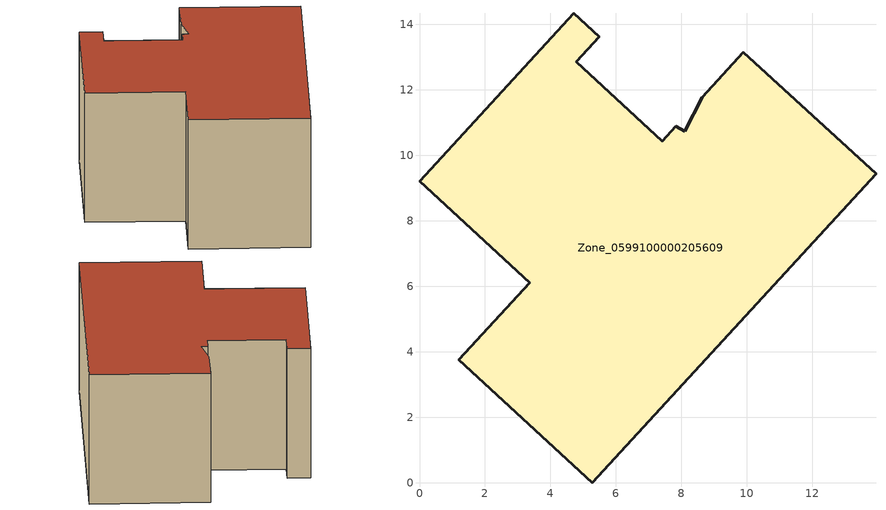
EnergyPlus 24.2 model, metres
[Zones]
Zone_0599100000205609
 floor ground (C_G): 8.11,10.73 8.63,11.76 9.89,13.15 13.94,9.43 5.28,0 1.2,3.75 3.37,6.1 0,9.21 4.71,14.33 5.49,13.61 4.79,12.85 7.42,10.43 7.83,10.88 z0
 wall outside (C_F): 13.94,9.43 9.89,13.15 8.63,11.76 8.11,10.73 7.83,10.88 7.42,10.43 4.79,12.85 5.49,13.61 4.71,14.33 0,9.21 3.37,6.1 1.2,3.75 5.28,0 13.94,9.43 z0:6.37
 roof outside (C_R): 9.89,13.15 8.63,11.76 8.11,10.73 7.83,10.88 7.42,10.43 4.79,12.85 5.49,13.61 4.71,14.33 0,9.21 3.37,6.1 1.2,3.75 5.28,0 13.94,9.43 z6.37
[BUILDING]
Pand.0599100000205609: North Axis=0; Terrain=City; Loads Convergence Tolerance Value=0.04; Temperature Convergence Tolerance Value=0.4; Solar Distribution=FullExterior; Maximum Number of Warmup Days=25; Minimum Number of Warmup Days=1
[Site:Location]
Rotterdam.The.Hague.AP_ZH_NLD Design_Conditions: Latitude=51.96; Longitude=4.45; Time Zone=1; Elevation=-4.5
[SITE:GROUNDTEMPERATURE:BUILDINGSURFACE]
18, 18, 18, 18, 18, 18, 18, 18, 18, 18, 18, 18
[MATERIAL] Thermal Absorptance=0.9; Solar Absorptance=0.7; Visible Absorptance=0.7
Name | Roughness | Thickness | Conductivity | Density | Specific Heat
G.TC.1975-1991 | MediumSmooth | 0.15 | 0.288461 | 540 | 1210
F.TC.1975-1991 | Rough | 0.3 | 0.230769 | 1920 | 840
R.TC.1975-1991 | MediumRough | 0.2 | 0.153846 | 1500 | 1000
[CONSTRUCTION]
C_G: G.TC.1975-1991
C_F: F.TC.1975-1991
C_R: R.TC.1975-1991
[ZONE]
Zone_0599100000205609: Type=1; Multiplier=1; Ceiling Height=Autocalculate; Volume=Autocalculate; Floor Area=autocalculate; Part of Total Floor Area=Yes
[ZONEINFILTRATION:DESIGNFLOWRATE]
Infil_Zone_0599100000205609: Zone or ZoneList or Space or SpaceList=Zone_0599100000205609; Schedule=AlwaysOn; Design Flow Rate Calculation Method=Flow/Area; Flow Rate per Floor Area=0.003; Constant Term Coefficient=1; Temperature Term Coefficient=0; Velocity Term Coefficient=0; Velocity Squared Term Coefficient=0
[HVACTEMPLATE:ZONE:IDEALLOADSAIRSYSTEM]
Zone_0599100000205609: Maximum Heating Supply Air Temperature=50; Minimum Cooling Supply Air Temperature=13; Maximum Heating Supply Air Humidity Ratio=0.0156; Minimum Cooling Supply Air Humidity Ratio=0.0077; Heating Limit=NoLimit; Cooling Limit=NoLimit; Dehumidification Control Type=ConstantSensibleHeatRatio; Cooling Sensible Heat Ratio=0.7; Dehumidification Setpoint=60; Humidification Control Type=None; Humidification Setpoint=30; Outdoor Air Method=None; Outdoor Air Flow Rate per Person=0.00944; Outdoor Air Flow Rate per Zone Floor Area=0; Outdoor Air Flow Rate per Zone=0; Demand Controlled Ventilation Type=None; Outdoor Air Economizer Type=NoEconomizer; Heat Recovery Type=None; Sensible Heat Recovery Effectiveness=0.7; Latent Heat Recovery Effectiveness=0.65
[ZONECONTROL:THERMOSTAT]
ThermostatControl_Zone_0599100000205609: Zone or ZoneList=Zone_0599100000205609; Control Type Schedule=DualSetpointControlType; Control 1=Thermostat_Zone_0599100000205609; Temperature Difference Between Cutout And Setpoint=0
[THERMOSTATSETPOINT:DUALSETPOINT]
Thermostat_Zone_0599100000205609: Heating Setpoint Temperature Schedule=HeatingSetpoint_Zone_0599100000205609; Cooling Setpoint Temperature Schedule=CoolingSetpoint_Zone_0599100000205609
[SCHEDULE:COMPACT]
HeatingSetpoint_Zone_0599100000205609: Through: 12/31, For: AllDays, Until: 24:00, 21
CoolingSetpoint_Zone_0599100000205609: Through: 12/31, For: AllDays, Until: 24:00, 24
DualSetpointControlType: Through: 12/31, For: AllDays, Until: 24:00, 4
AlwaysOn: Through: 12/31, For: AllDays, Until: 24:00, 1
